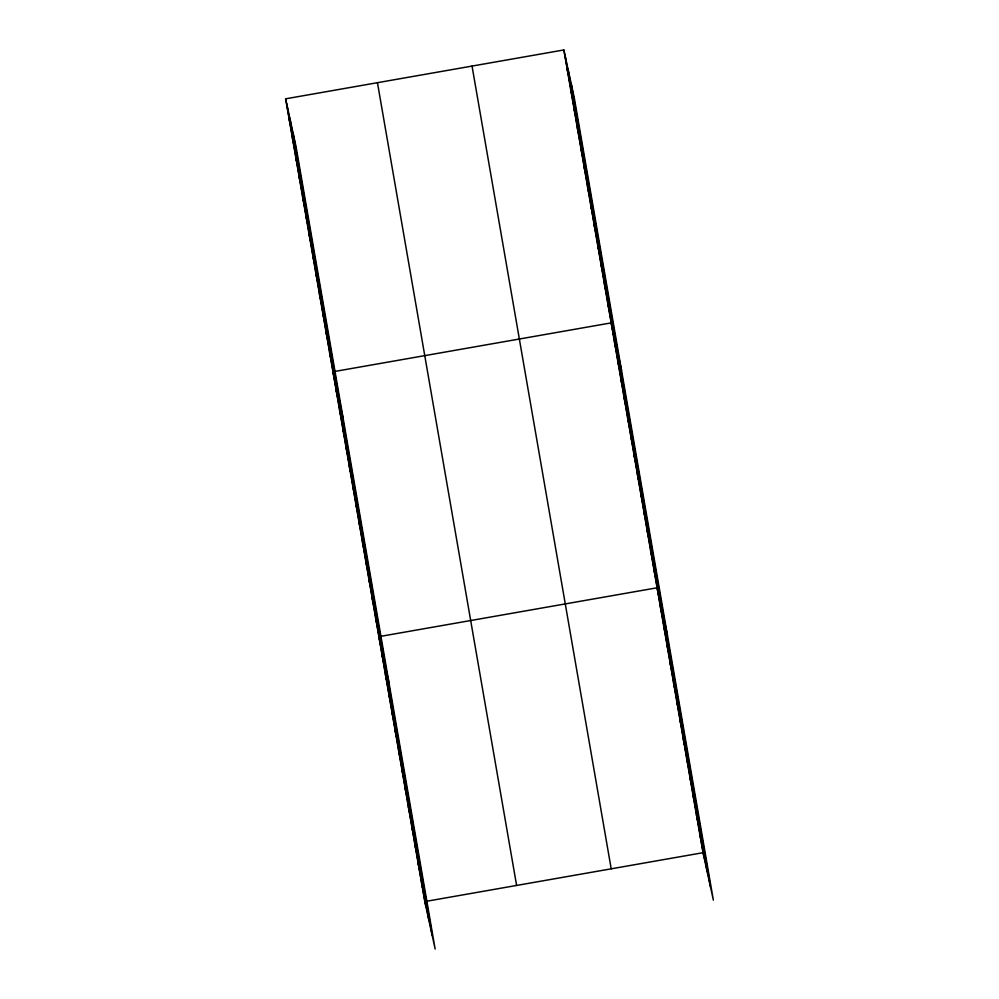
<?xml version="1.0" encoding="UTF-8"?>
<svg xmlns="http://www.w3.org/2000/svg" width="999" height="999" viewBox="0 0 999 999"><rect width="100%" height="100%" fill="white"/><g stroke="black" fill="none" stroke-linecap="round" stroke-linejoin="round"><path stroke-width="1.5" d="M285.627 98.826L295.979 146.304L435.152 949.05L424.8 901.573L285.627 98.826L563.848 49.95L574.2 97.427L713.373 900.174L703.021 852.696L563.848 49.95M426.323 901.31L703.021 852.696M567.232 69.443L568.381 74.688M570.616 88.936L571.753 94.193M573.988 108.441L575.137 113.686M577.372 127.934L578.521 133.179M580.756 147.427L581.893 152.672M584.128 166.92L585.277 172.165M587.512 186.413L588.661 191.671M590.896 205.919L592.032 211.164M594.268 225.412L595.416 230.657M597.652 244.905L598.801 250.15M601.036 264.398L602.172 269.643M604.407 283.891L605.556 289.136M607.792 303.384L608.928 308.641M621.515 370.354L611.176 322.889L332.942 371.765L343.294 419.23M614.447 341.808L615.596 347.053M617.732 360.726L618.881 365.971M621.016 379.645L622.152 384.902M624.288 398.576L625.436 403.821M627.572 417.495L628.721 422.739M630.856 436.413L631.992 441.658M634.128 455.344L635.277 460.589M637.412 474.263L638.561 479.508M640.696 493.181L641.833 498.426M643.968 512.1L645.117 517.357M647.252 531.031L648.401 536.276M650.536 549.949L651.673 555.194M653.808 568.868L654.957 574.113M667.444 635.264L657.092 587.787L378.871 636.663L389.223 684.14M660.376 606.718L661.513 611.962M663.648 625.636L664.797 630.881M666.932 644.555L668.081 649.8M670.217 663.486L671.353 668.731M673.501 682.404L674.637 687.649M676.773 701.323L677.921 706.568M680.057 720.242L681.206 725.499M683.341 739.173L684.477 744.417M686.613 758.091L687.762 763.336M689.897 777.01L691.046 782.254M693.181 795.928L694.317 801.186M696.453 814.859L697.602 820.104M699.737 833.778L700.886 839.023M289.011 118.319L290.16 123.564M292.395 137.812L293.531 143.057M295.766 157.305L296.915 162.562M299.151 176.811L300.299 182.055M302.535 196.303L303.671 201.548M305.906 215.796L307.055 221.041M309.29 235.289L310.439 240.534M312.675 254.782L313.811 260.04M316.046 274.288L317.195 279.533M319.43 293.781L320.567 299.026M322.802 313.274L323.951 318.519M326.186 332.767L327.335 338.012M329.57 352.26L330.706 357.517M336.226 390.684L337.375 395.929M339.51 409.602L340.647 414.847M342.782 428.521L343.931 433.778M346.066 447.452L347.215 452.697M349.35 466.371L350.487 471.615M352.635 485.289L353.771 490.534M355.906 504.208L357.055 509.465M359.19 523.139L360.339 528.384M362.475 542.057L363.611 547.302M365.746 560.976L366.895 566.221M369.031 579.907L370.179 585.152M372.315 598.826L373.451 604.07M375.587 617.744L376.735 622.989M382.155 655.594L383.291 660.839M385.427 674.512L386.576 679.757M388.711 693.431L389.86 698.676M391.995 712.349L393.131 717.607M395.267 731.28L396.416 736.525M398.551 750.199L399.7 755.444M401.835 769.118L402.972 774.362M405.107 788.049L406.256 793.293M408.391 806.967L409.54 812.212M411.675 825.886L412.812 831.131M414.96 844.804L416.096 850.062M418.231 863.735L419.38 868.98M421.516 882.654L422.664 887.899M571.166 83.491L710.326 886.238M568.031 69.131L707.205 871.877M564.997 55.195L704.158 857.941M472.04 66.084L611.201 868.83M377.447 82.692L516.608 885.451M292.944 132.368L432.105 935.114M289.81 118.007L428.983 920.753M286.775 104.071L425.936 906.817"/></g></svg>
